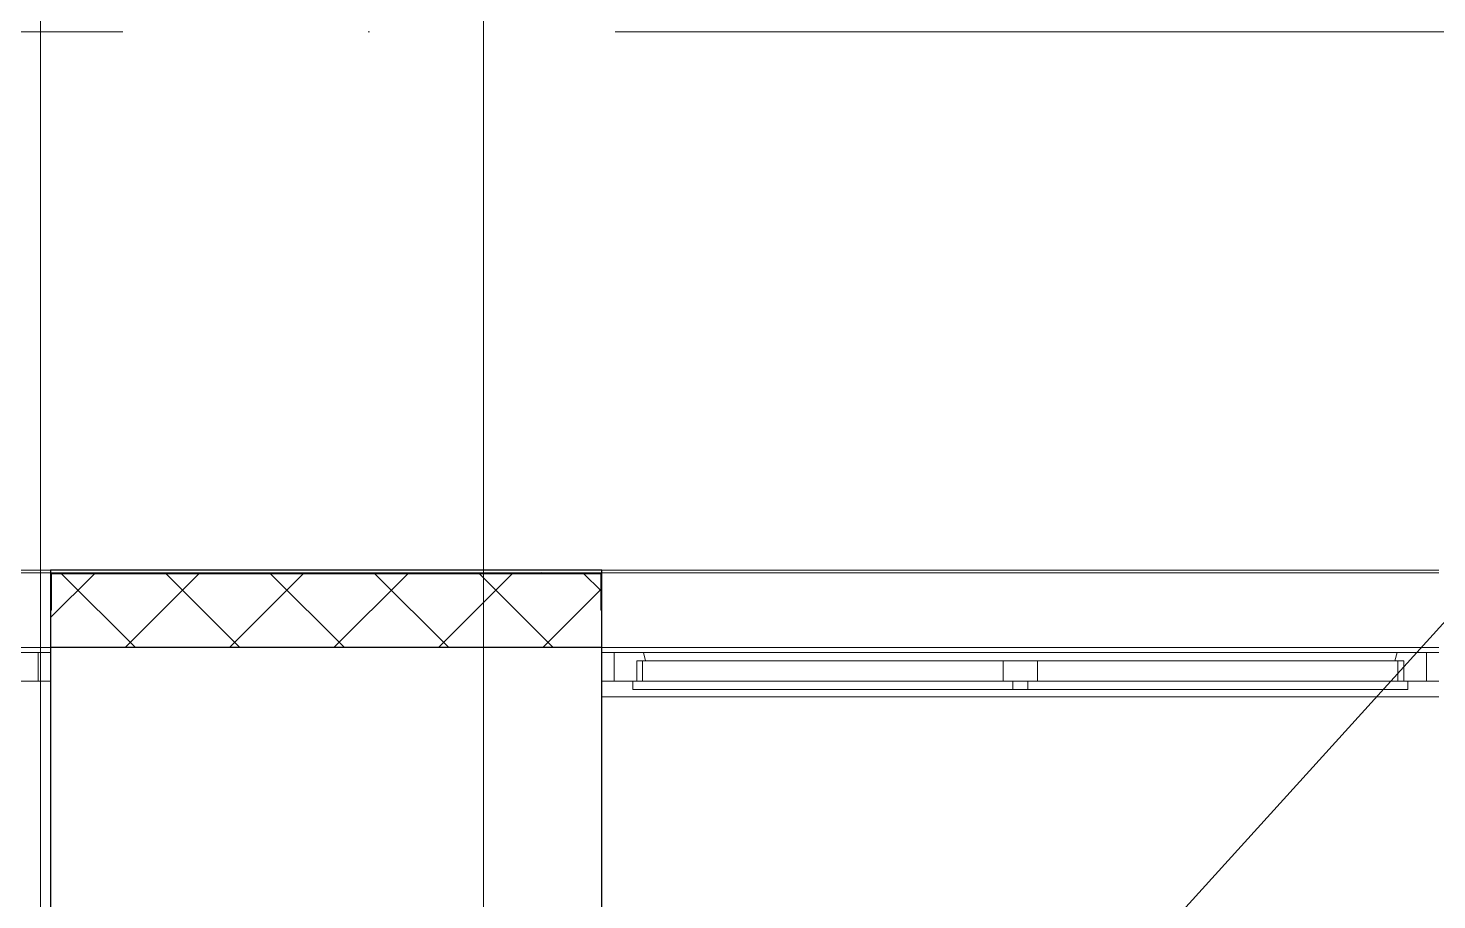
# Model space of a CAD drawing. Header units: millimetres. Extents: x -259793 to 503324, y -44556 to 93494.
# Drawn here: x 293821 to 296682, y -2926 to -1156 of the extents above; entities that cross this region are included whole.
import ezdxf

# ---------------------------------------------------------------- set-up
doc = ezdxf.new("R2010")
doc.units = ezdxf.units.MM
doc.linetypes.add('ADSK_Линия сетки', pattern=[25, 20, -2.5, 0, -2.5])
for name, color, linetype, lineweight in [('_ Окна', 7, 'Continuous', 9), ('Ограждение', 252, 'Continuous', 9), ('Окна', 252, 'Continuous', 9), ('Оси', 252, 'Continuous', 9), ('Стены внутренние', 7, 'Continuous', 18), ('Стены наружные', 7, 'Continuous', 18), ('Стены штриховка', 7, 'Continuous', 9)]:
    doc.layers.add(name, color=color, linetype=linetype, lineweight=lineweight)
doc.layers.add('Радиофикация', color=7, linetype='Continuous')

# ---------------------------------------------------------------- blocks, each defined once
blk = doc.blocks.new('3 этаж')
at = {"layer": '_ Окна', "color": 251, "lineweight": 18, "true_color": 0x636466}
for p, q in [((293841.2, -2423.4), (293781.7, -2423.4)), ((293841.2, -2481.4), (293841.2, -2423.4)), ((295070.2, -2423.4), (295010.8, -2423.4)), ((295010.8, -2423.4), (295010.8, -2481.4)), ((295074.8, -2440.4), (295070.2, -2423.4)), ((296601.3, -2423.4), (296596.8, -2440.4)), ((296660.8, -2423.4), (296601.3, -2423.4)), ((296660.8, -2481.4), (296660.8, -2423.4)), ((295056.8, -2481.4), (295056.8, -2440.4)), ((295056.8, -2440.4), (295068.8, -2440.4)), ((296602.8, -2440.4), (296614.8, -2440.4)), ((296614.8, -2440.4), (296614.8, -2481.4)), ((293803.2, -2481.4), (293841.2, -2481.4)), ((295010.8, -2481.4), (295048.8, -2481.4)), ((296622.8, -2481.4), (296660.8, -2481.4))]:
    blk.add_line(p, q, dxfattribs=at)
at = {"layer": '_ Окна', "color": 251, "true_color": 0x636466}
for p, q in [((293866.2, -2423.4), (293841.2, -2423.4)), ((293841.2, -2423.4), (293841.2, -2481.4)), ((295010.8, -2423.4), (294985.8, -2423.4)), ((295010.8, -2481.4), (295010.8, -2423.4)), ((296685.8, -2423.4), (296660.8, -2423.4)), ((296660.8, -2423.4), (296660.8, -2481.4)), ((293841.2, -2481.4), (293866.2, -2481.4)), ((294985.8, -2481.4), (295010.8, -2481.4)), ((296660.8, -2481.4), (296685.8, -2481.4))]:
    blk.add_line(p, q, dxfattribs=at)
at = {"layer": 'Ограждение', "color": 251, "true_color": 0x636466}
blk.add_line((296685.8, -2513.4), (294985.8, -2513.4), dxfattribs=at)
at = {"layer": 'Окна', "color": 251, "true_color": 0x636466}
for p, q in [((296601.3, -2423.4), (295070.2, -2423.4)), ((295068.8, -2440.4), (295800.8, -2440.4)), ((295068.8, -2481.4), (295068.8, -2440.4)), ((295800.8, -2440.4), (295870.8, -2440.4)), ((295800.8, -2440.4), (295800.8, -2481.4)), ((295870.8, -2440.4), (296602.8, -2440.4)), ((295870.8, -2481.4), (295870.8, -2440.4)), ((296602.8, -2440.4), (296602.8, -2481.4)), ((295048.8, -2481.4), (295820.8, -2481.4)), ((295048.8, -2498.4), (295048.8, -2481.4)), ((295820.8, -2481.4), (295850.8, -2481.4)), ((295820.8, -2481.4), (295820.8, -2498.4)), ((295850.8, -2481.4), (296622.8, -2481.4)), ((295850.8, -2498.4), (295850.8, -2481.4)), ((296622.8, -2481.4), (296622.8, -2498.4)), ((295820.8, -2498.4), (295048.8, -2498.4)), ((295850.8, -2498.4), (295820.8, -2498.4)), ((296622.8, -2498.4), (295850.8, -2498.4))]:
    blk.add_line(p, q, dxfattribs=at)
at = {"layer": 'Оси', "color": 251, "linetype": 'ADSK_Линия сетки', "ltscale": 200, "true_color": 0x636466}
for p, q in [((293845.8, -263.4), (293845.8, -30119.6)), ((294745.8, -263.4), (294745.8, -30119.6)), ((314013.1, -1163.4), (237073.5, -1163.4))]:
    blk.add_line(p, q, dxfattribs=at)
at = {"layer": 'Стены внутренние', "color": 251, "true_color": 0x636466}
for p, q in [((292252.8, -2261.4), (293866.2, -2261.4)), ((294985.8, -2261.4), (296685.8, -2261.4)), ((292252.8, -2413.4), (293866.2, -2413.4)), ((294985.8, -2413.4), (296685.8, -2413.4))]:
    blk.add_line(p, q, dxfattribs=at)
at = {"layer": 'Стены внутренние', "color": 251, "lineweight": 30, "true_color": 0x636466}
for p, q in [((293866.2, -2261.4), (293866.2, -2963.4)), ((294985.8, -2963.4), (294985.8, -2261.4)), ((294985.8, -2413.4), (293866.2, -2413.4))]:
    blk.add_line(p, q, dxfattribs=at)
at = {"layer": 'Стены внутренние', "color": 251, "linetype": 'Continuous', "lineweight": 9, "true_color": 0x636466}
for p, q in [((293866.2, -2352.5), (293955.2, -2263.4)), ((294038.7, -2413.4), (293888.7, -2263.4)), ((294017.4, -2413.4), (294167.4, -2263.4)), ((294250.9, -2413.4), (294100.9, -2263.4)), ((294229.5, -2413.4), (294379.5, -2263.4)), ((294463, -2413.4), (294313, -2263.4)), ((294441.6, -2413.4), (294591.6, -2263.4)), ((294675.1, -2413.4), (294525.1, -2263.4)), ((294653.8, -2413.4), (294803.8, -2263.4)), ((294887.3, -2413.4), (294737.3, -2263.4)), ((294864.3, -2261.4), (294863.1, -2263.4)), ((294983.8, -2297.8), (294949.4, -2263.4)), ((294865.9, -2413.4), (294983.8, -2295.6)), ((294985.8, -2330), (294983.8, -2326.5))]:
    blk.add_line(p, q, dxfattribs=at)
at = {"layer": 'Стены наружные', "color": 251, "true_color": 0x636466}
for p, q in [((292252.8, -2256.4), (293866.2, -2256.4)), ((294985.8, -2256.4), (296685.8, -2256.4))]:
    blk.add_line(p, q, dxfattribs=at)
at = {"layer": 'Стены наружные', "color": 251, "lineweight": 30, "true_color": 0x636466}
for p, q in [((294985.8, -2256.4), (293866.2, -2256.4)), ((293866.2, -2256.4), (293866.2, -2261.4)), ((294985.8, -2261.4), (294985.8, -2256.4)), ((293866.2, -2261.4), (294985.8, -2261.4))]:
    blk.add_line(p, q, dxfattribs=at)
at = {"layer": 'Стены наружные', "color": 251, "linetype": 'Continuous', "lineweight": 9, "true_color": 0x636466}
blk.add_line((294864.5, -2261), (294864.3, -2261.4), dxfattribs=at)
at = {"layer": 'Стены штриховка', "color": 251, "true_color": 0x636466}
for p, q in [((294983.8, -2263.4), (293868.2, -2263.4)), ((293868.2, -2263.4), (293868.2, -2337.4)), ((294983.8, -2337.4), (294983.8, -2263.4)), ((293866.2, -2337.4), (293868.2, -2337.4)), ((294983.8, -2337.4), (294985.8, -2337.4))]:
    blk.add_line(p, q, dxfattribs=at)

msp = doc.modelspace()

# ---------------------------------------------------------------- linework, layer by layer
at = {"layer": 'Радиофикация', "color": 7, "lineweight": 9}
msp.add_lwpolyline([(292420.19066, -7075.46013), (301317.19066, 2731.68702), (306074.19066, 2731.68702)], dxfattribs=at)

# ---------------------------------------------------------------- block references
msp.add_blockref('3 этаж', (0, 0))

doc.saveas('drawing.dxf')
